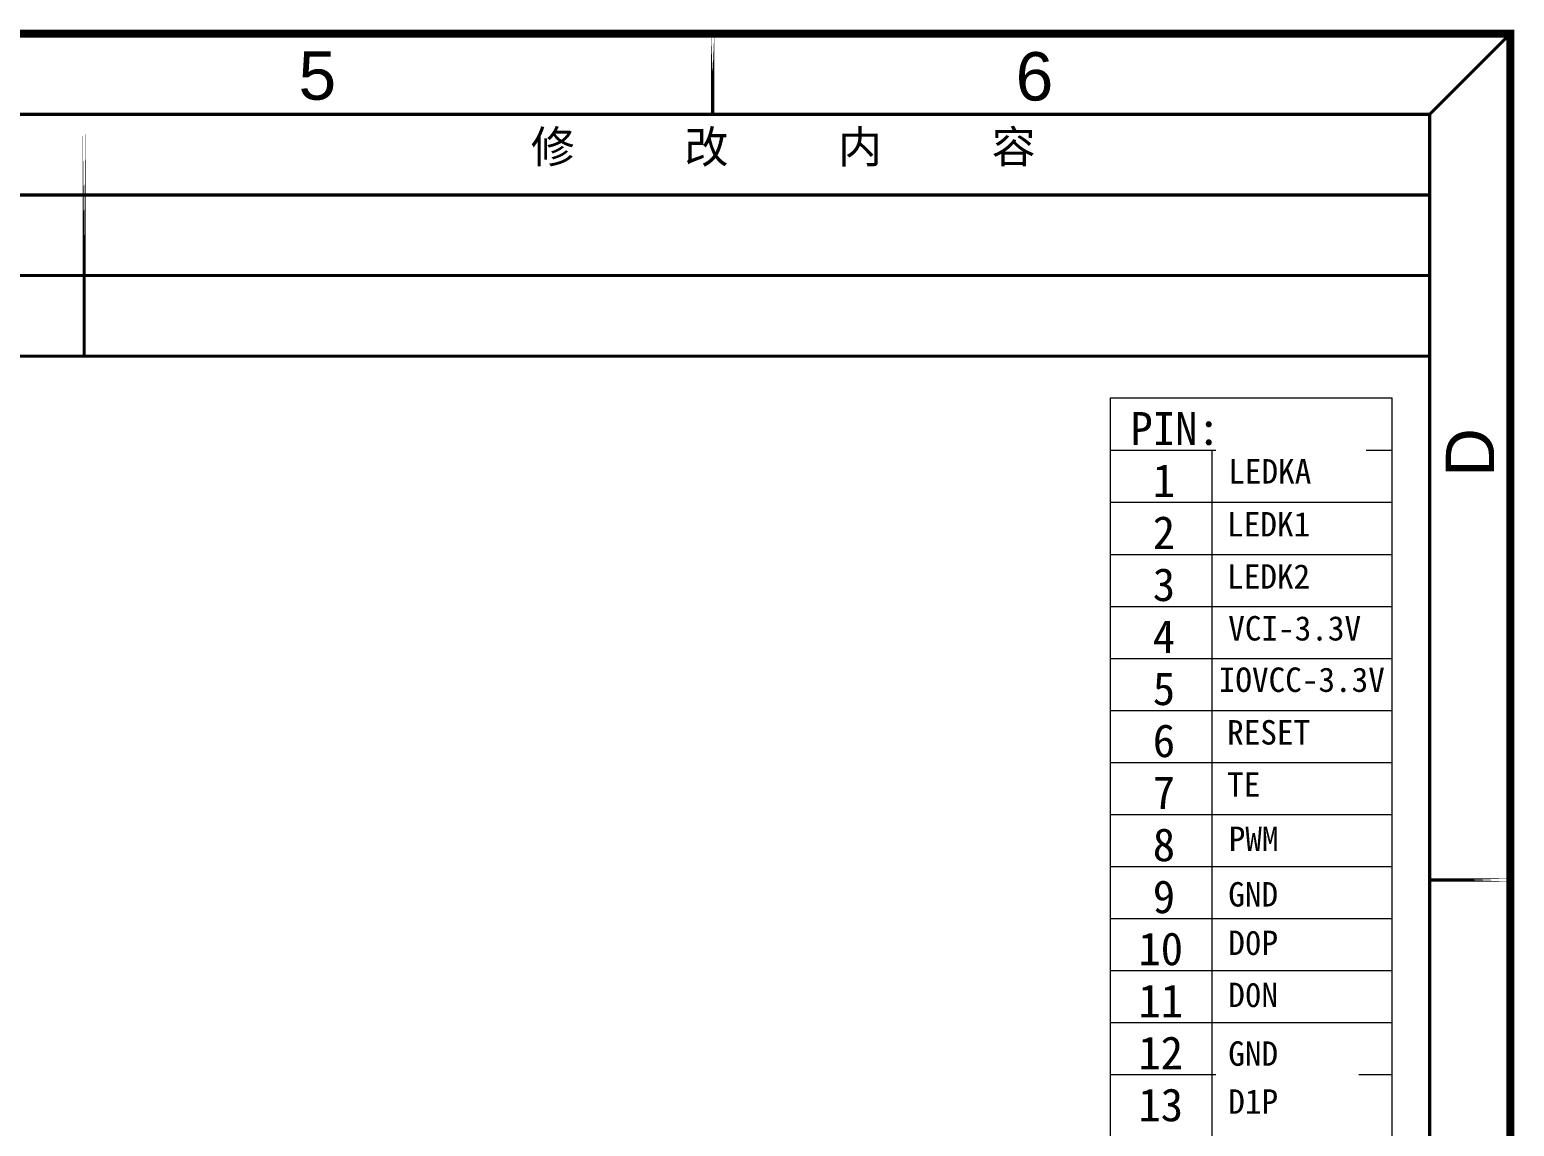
# Model space of a CAD drawing. Header units: millimetres. Extents: x 6107 to 6696, y -7540 to -7123.
# Drawn here: x 6513.9 to 6696.3, y -7257.5 to -7122.8 of the extents above; entities that cross this region are included whole.
import ezdxf

# ---------------------------------------------------------------- set-up
doc = ezdxf.new("R2010")
doc.units = ezdxf.units.MM
doc.header["$LTSCALE"] = 32.67
doc.layers.get('0').update_dxf_attribs({"linetype": 'CONTINUOUS'})
doc.layers.add('鑫视界图框', color=3, linetype='CONTINUOUS')
doc.styles.add('宋体', font='SimSun.ttf')
doc.styles.add('黑体', font='simhei.ttf')

msp = doc.modelspace()

# ---------------------------------------------------------------- linework, layer by layer
at = {"color": 4, "linetype": 'ByBlock', "lineweight": 0}
for p, q in [((6646.687, -7168.042), (6646.687, -7366.205)), ((6646.687, -7168.042), (6681.336, -7168.042)), ((6681.336, -7366.205), (6681.336, -7168.042)), ((6646.687, -7174.486), (6681.336, -7174.486)), ((6646.687, -7200.049), (6681.336, -7200.049)), ((6646.687, -7251.174), (6681.336, -7251.174))]:
    msp.add_line(p, q, dxfattribs=at)
at = {"layer": '鑫视界图框', "color": 3}
msp.add_line((6685.933, -7133.218), (6643.425, -7133.218), dxfattribs=at)
for points, const_width in [([(6695.833, -7539.118), (6107.773, -7539.118), (6107.773, -7123.318), (6695.833, -7123.318)], 0.99), ([(6597.823, -7123.318), (6597.823, -7123.318), (6597.823, -7133.119), (6597.823, -7133.119)], 0.396), ([(6685.933, -7529.218), (6117.673, -7529.218), (6117.673, -7133.218), (6685.933, -7133.218)], 0.396), ([(6117.673, -7133.218), (6685.933, -7133.218), (6685.933, -7162.918), (6117.673, -7162.918)], 0.396), ([(6520.603, -7133.218), (6520.603, -7133.218), (6520.605, -7162.918), (6520.605, -7162.918)], 0.396), ([(6401.803, -7143.118), (6685.933, -7143.118), (6685.933, -7153.018), (6401.803, -7153.018)], 0.396), ([(6695.833, -7227.268), (6686.032, -7227.268), (6686.032, -7227.268), (6695.833, -7227.268)], 0.396)]:
    msp.add_lwpolyline(points, close=True, dxfattribs=dict(at, const_width=const_width))
at = {"layer": '鑫视界图框', "color": 3, "const_width": 0.396}
msp.add_lwpolyline([(6685.933, -7133.218), (6695.833, -7123.318)], dxfattribs=at)

# ---------------------------------------------------------------- texts
at = {"color": 4, "linetype": 'ByBlock', "lineweight": 0, "attachment_point": 1, "style": '宋体'}
for s, insert, char_height, width in [('PIN:', (6649.151, -7169.786), 4.0454, 8.27688), ('1', (6651.903, -7176.176), 4.045, 3.53434), ('2', (6651.903, -7182.567), 4.045, 3.53434), ('3', (6651.903, -7188.958), 4.045, 3.53434), ('4', (6651.903, -7195.348), 4.045, 3.53434), ('VCI-3.3V', (6661.176, -7194.852), 3, 15.41525), ('IOVCC-3.3V', (6660.015, -7201.167), 3, 15.41525), ('5', (6651.903, -7201.739), 4.045, 3.53434), ('6', (6651.903, -7208.13), 4.045, 3.53434), ('7', (6651.903, -7214.52), 4.045, 3.53434), ('8', (6651.903, -7220.911), 4.045, 3.53434), ('9', (6651.903, -7227.301), 4.045, 3.53434), ('10', (6650.126, -7233.692), 4.0454, 3.53434), ('11', (6650.126, -7240.083), 4.0454, 3.53434), ('12', (6650.126, -7246.473), 4.0454, 3.53434), ('13', (6650.126, -7252.864), 4.0454, 3.53434)]:
    msp.add_mtext(s, dxfattribs=dict(at, insert=insert, char_height=char_height, width=width))
at = {"layer": '鑫视界图框', "color": 3, "char_height": 5.94, "width": 2.49821, "attachment_point": 1, "style": '黑体'}
for s, insert in [('{\\fArial|b0|i0|c0|p34;5}', (6546.95, -7125.481)), ('{\\fArial|b0|i0|c0|p34;6}', (6635.06, -7125.58))]:
    msp.add_mtext(s, dxfattribs=dict(at, insert=insert))
at = {"layer": '鑫视界图框', "color": 3, "lineweight": 0, "insert": (6575.493, -7135.229), "char_height": 3.96, "width": 155.75946, "attachment_point": 1, "style": '黑体'}
msp.add_mtext('{\\fSimHei|b0|i0|c134|p49;修     改     内     容}', dxfattribs=at)
at = {"layer": '鑫视界图框', "color": 3, "insert": (6687.909, -7177.753), "char_height": 5.94, "width": 25.22711, "attachment_point": 1, "rotation": 90, "style": '黑体'}
msp.add_mtext('{\\fArial|b0|i0|c0|p34;D}', dxfattribs=at)

# ---------------------------------------------------------------- next in the draw order: texts
at = {"color": 4, "linetype": 'ByBlock', "lineweight": 0, "char_height": 3, "attachment_point": 1, "style": '宋体', "bg_fill": 2}
for s, insert, width in [('LEDK2', (6661.039, -7188.486), 15.41525), ('D0N', (6661.182, -7239.88), 15.13766)]:
    msp.add_mtext(s, dxfattribs=dict(at, insert=insert, width=width))

# ---------------------------------------------------------------- next in the draw order: linework, layer by layer
at = {"color": 4, "linetype": 'ByBlock', "lineweight": 0}
for p, q in [((6646.687, -7193.658), (6681.336, -7193.658)), ((6646.687, -7244.783), (6681.336, -7244.783))]:
    msp.add_line(p, q, dxfattribs=at)

# ---------------------------------------------------------------- next in the draw order: texts
at = {"color": 4, "linetype": 'ByBlock', "lineweight": 0, "char_height": 3, "attachment_point": 1, "style": '宋体', "bg_fill": 2}
for s, insert, width in [('LEDK1', (6661.039, -7182.072), 15.41525), ('D0P', (6661.182, -7233.483), 15.13766)]:
    msp.add_mtext(s, dxfattribs=dict(at, insert=insert, width=width))

# ---------------------------------------------------------------- next in the draw order: linework, layer by layer
at = {"color": 4, "linetype": 'ByBlock', "lineweight": 0}
for p, q in [((6646.687, -7180.877), (6681.336, -7180.877)), ((6646.687, -7187.267), (6681.336, -7187.267)), ((6646.687, -7238.392), (6681.336, -7238.392))]:
    msp.add_line(p, q, dxfattribs=at)

# ---------------------------------------------------------------- next in the draw order: texts
at = {"color": 4, "linetype": 'ByBlock', "lineweight": 0, "insert": (6661.182, -7227.527), "char_height": 3, "width": 15.13745, "attachment_point": 1, "style": '宋体', "bg_fill": 2}
msp.add_mtext('GND', dxfattribs=at)

# ---------------------------------------------------------------- next in the draw order: linework, layer by layer
at = {"color": 4, "linetype": 'ByBlock', "lineweight": 0}
msp.add_line((6646.687, -7232.002), (6681.336, -7232.002), dxfattribs=at)

# ---------------------------------------------------------------- next in the draw order: texts
at = {"color": 4, "linetype": 'ByBlock', "lineweight": 0, "insert": (6661.237, -7220.702), "char_height": 3, "width": 15.41525, "attachment_point": 1, "style": '宋体', "bg_fill": 2}
msp.add_mtext('PWM', dxfattribs=at)

# ---------------------------------------------------------------- next in the draw order: linework, layer by layer
at = {"color": 4, "linetype": 'ByBlock', "lineweight": 0}
msp.add_line((6646.687, -7225.611), (6681.336, -7225.611), dxfattribs=at)

# ---------------------------------------------------------------- next in the draw order: texts
at = {"color": 4, "linetype": 'ByBlock', "lineweight": 0, "insert": (6661.039, -7214.048), "char_height": 3, "width": 15.41525, "attachment_point": 1, "style": '宋体', "bg_fill": 2}
msp.add_mtext('TE', dxfattribs=at)

# ---------------------------------------------------------------- next in the draw order: linework, layer by layer
at = {"color": 4, "linetype": 'ByBlock', "lineweight": 0}
msp.add_line((6646.687, -7219.221), (6681.336, -7219.221), dxfattribs=at)

# ---------------------------------------------------------------- next in the draw order: texts
at = {"color": 4, "linetype": 'ByBlock', "lineweight": 0, "insert": (6661.039, -7207.633), "char_height": 3, "width": 15.41525, "attachment_point": 1, "style": '宋体', "bg_fill": 2}
msp.add_mtext('RESET', dxfattribs=at)

# ---------------------------------------------------------------- next in the draw order: linework, layer by layer
at = {"color": 4, "linetype": 'ByBlock', "lineweight": 0}
for p, q in [((6659.179, -7174.486), (6659.179, -7366.205)), ((6646.687, -7206.439), (6681.336, -7206.439)), ((6646.687, -7212.83), (6681.336, -7212.83))]:
    msp.add_line(p, q, dxfattribs=at)

# ---------------------------------------------------------------- next in the draw order: texts
at = {"color": 4, "linetype": 'ByBlock', "lineweight": 0, "char_height": 3, "attachment_point": 1, "style": '宋体', "bg_fill": 2}
for s, insert, width in [('LEDKA', (6661.182, -7175.571), 15.41525), ('D1P', (6661.182, -7252.982), 14.7535)]:
    msp.add_mtext(s, dxfattribs=dict(at, insert=insert, width=width))

# ---------------------------------------------------------------- next in the draw order: texts
at = {"color": 4, "linetype": 'ByBlock', "lineweight": 0, "insert": (6661.182, -7247.09), "char_height": 3, "width": 14.52825, "attachment_point": 1, "style": '宋体', "bg_fill": 2}
msp.add_mtext('GND', dxfattribs=at)

doc.saveas('drawing.dxf')
